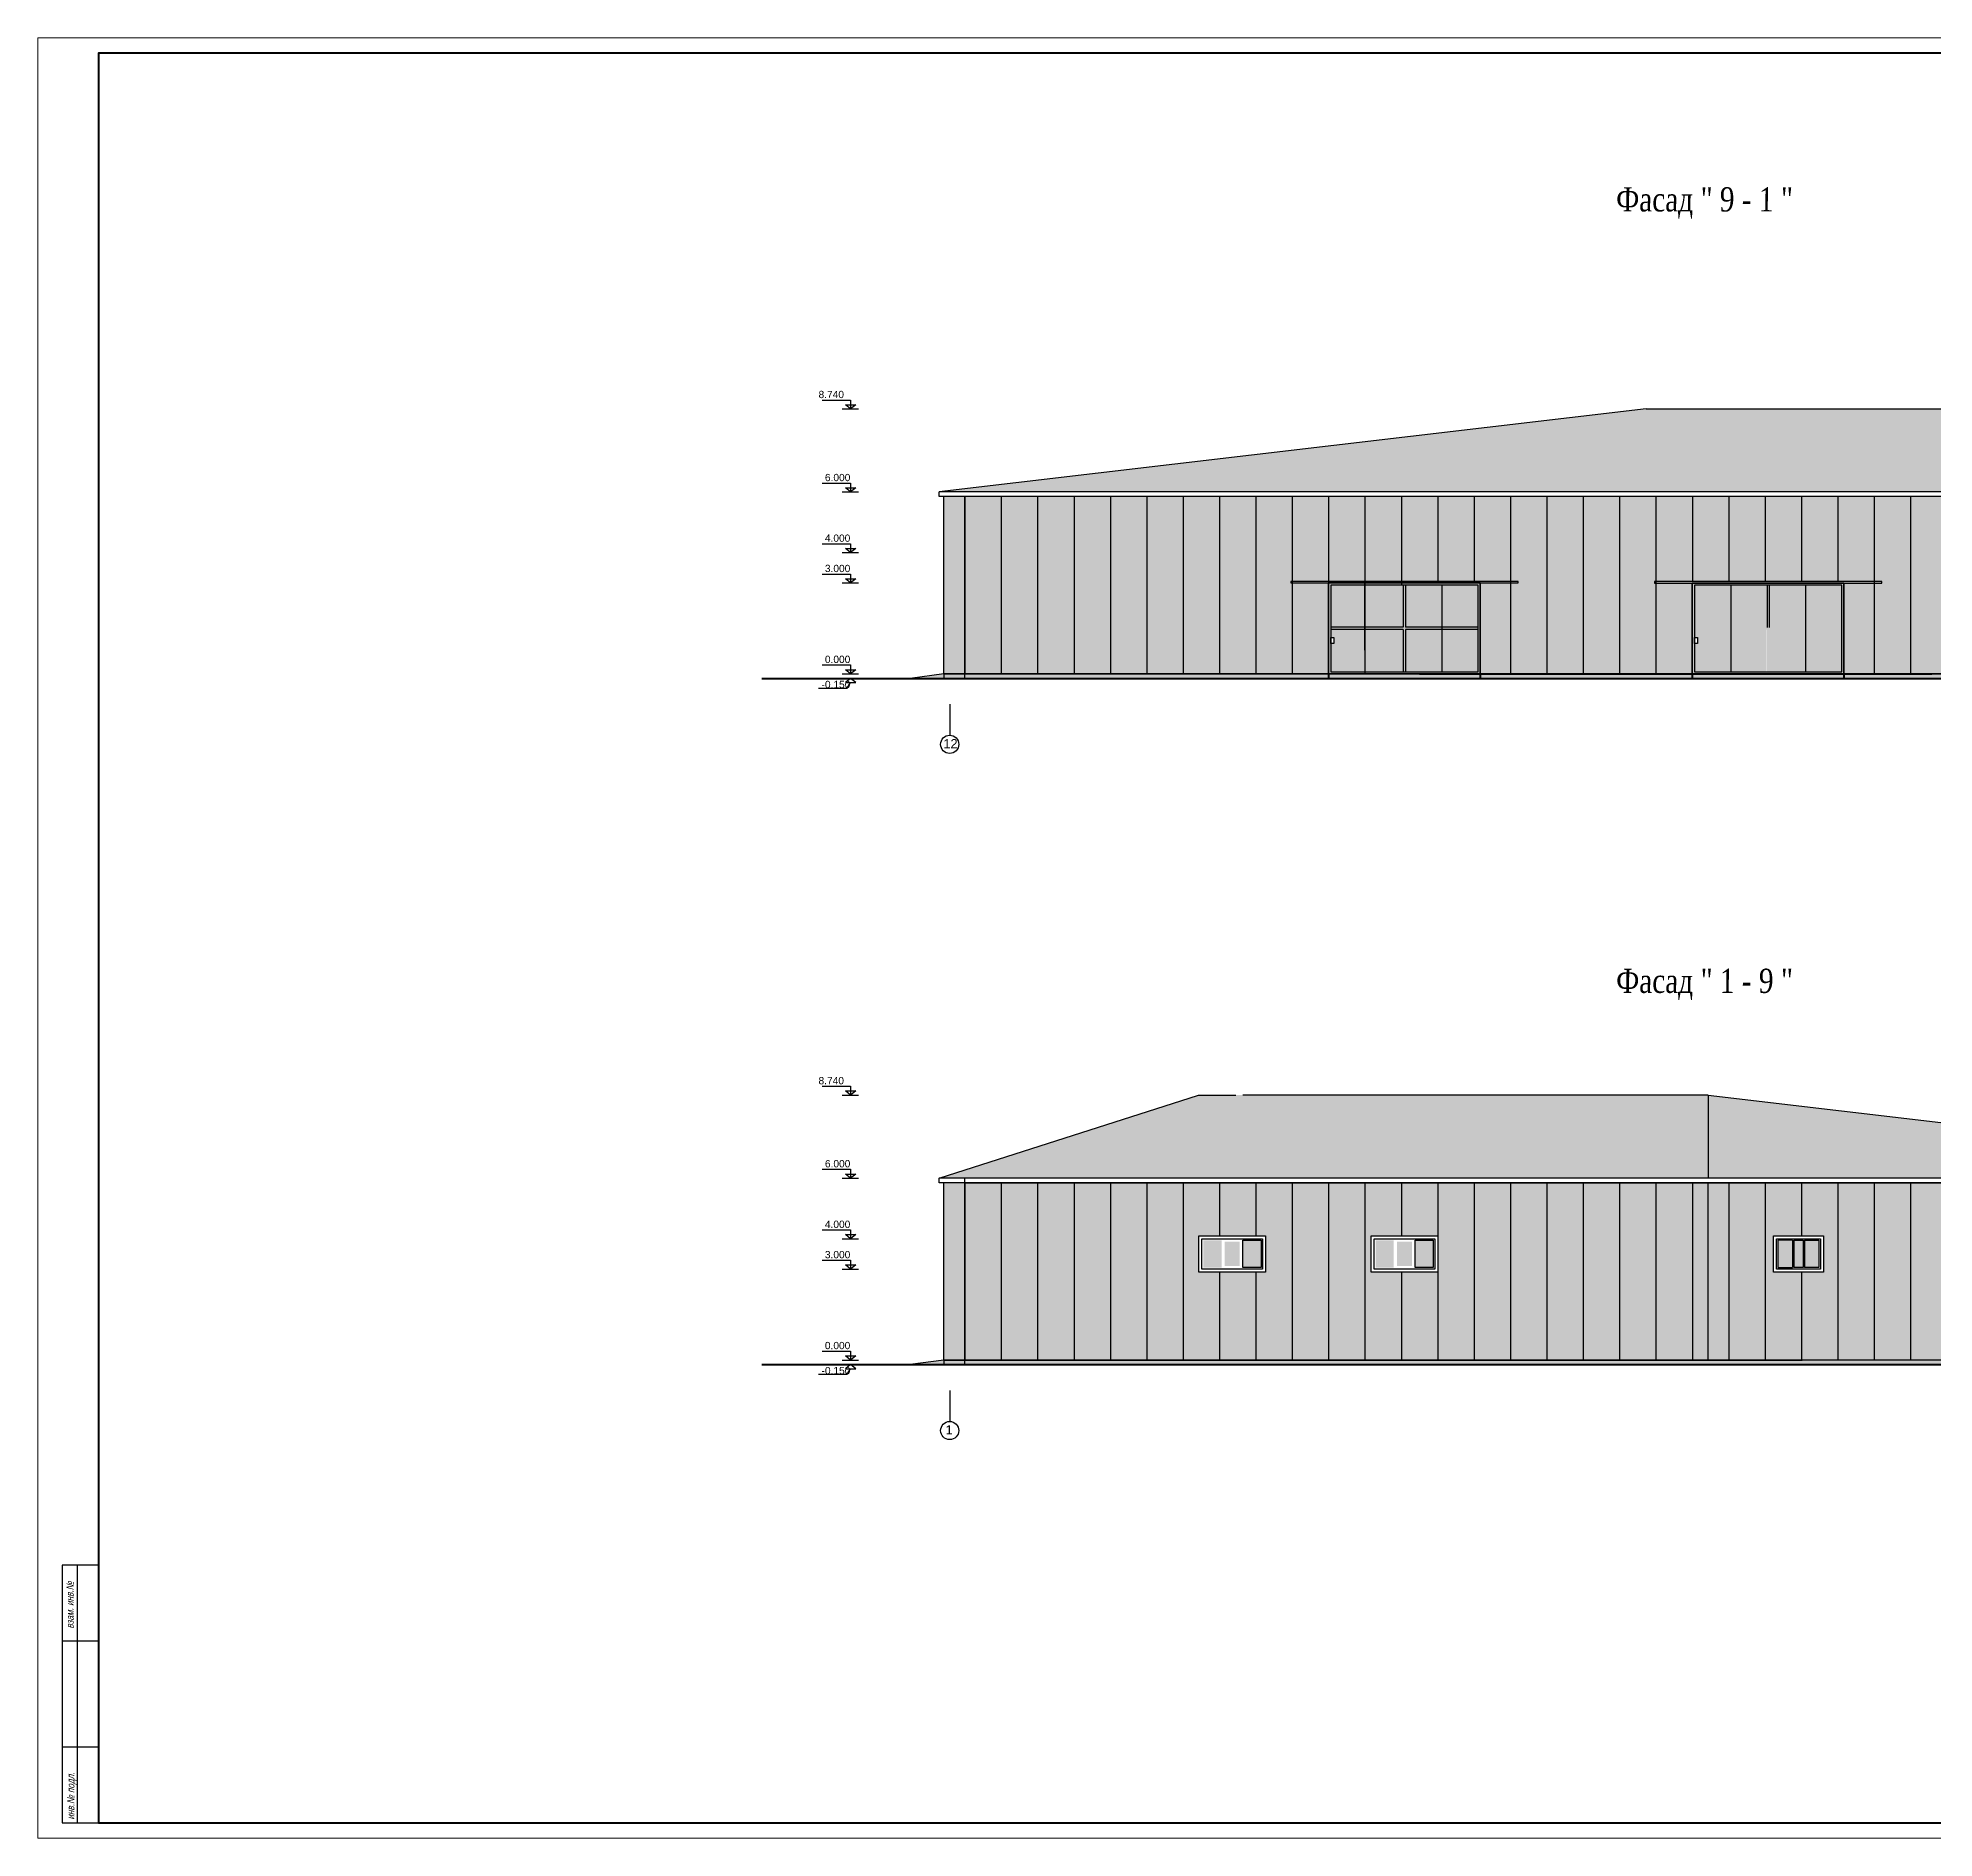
# Model space of a CAD drawing. Header units: millimetres. Extents: x 72928 to 1386960, y 320086 to 445536.
# Drawn here: x 1187449 to 1250007, y 367986 to 427386 of the extents above; entities that cross this region are included whole.
import ezdxf

# ---------------------------------------------------------------- set-up
doc = ezdxf.new("R2010")
doc.units = ezdxf.units.MM
doc.layers.add('ђЂЊЉЂ', color=7, linetype='Continuous')
doc.styles.add('Fayz', font='times.ttf', dxfattribs={"width": 0.8, "oblique": 1})
doc.styles.add('ira', font='arial.ttf', dxfattribs={"height": 3})
pattern_1 = [(0, (-1151703.137, -504128.175), (0, 6.985), [5.08, -1.905]), (90, (-1151703.137, -504128.175), (-6.985, 4e-16), [5.08, -1.905])]
pattern_2 = [(0, (-1163703.137, -504125.175), (0, 6.985), [5.08, -1.905]), (90, (-1163703.137, -504125.175), (-6.985, 4e-16), [5.08, -1.905])]

msp = doc.modelspace()

# ---------------------------------------------------------------- hatches: boundary and pattern name
at = {"true_color": 0x422c14}
h = msp.add_hatch(color=29, dxfattribs=at)
h.dxf.hatch_style = 1
h.set_gradient(color1=(91, 91, 91), color2=(173, 173, 173), name='INVCURVED')
h.paths.add_polyline_path([(1240511.4, 415143.2), (1257322.3, 415143.2), (1258950.3, 414622), (1263406.8, 413195.2), (1265881.4, 412402.9), (1217181.6, 412402.9), (1227630.8, 413630.2)])
at = {"ltscale": 0.2, "true_color": 0x000000}
h = msp.add_hatch(dxfattribs=at)
h.set_pattern_fill('AR-B88', color=18, scale=2, angle=90)
h.set_pattern_definition([(90, (-628721102728.7, -821760327265.9), (-406.4, 2e-14), []), (180, (-628721102728.72, -821760327265.9), (-406.4, -203.2), [406.4, -406.4])])
h.paths.add_polyline_path([(1257322.3, 415143.2), (1259340.4, 414497.1), (1263004.8, 413323.9), (1265881.4, 412402.9), (1217181.6, 412402.9), (1226422.2, 413488.3), (1240511.4, 415143.2), (1240511.4, 415143.2)])
h = msp.add_hatch(color=254)
h.dxf.hatch_style = 1
h.paths.add_polyline_path([(1218031.6, 411215), (1218031.6, 412252.7), (1217331.6, 412252.7), (1217331.6, 406402.7), (1218031.6, 406402.7)])
h = msp.add_hatch(color=254)
h.dxf.hatch_style = 1
h.paths.add_polyline_path([(1265031.4, 412252.9), (1218031.6, 412252.7), (1218031.6, 406402.7), (1230031.4, 406402.7), (1230031.4, 409402.7), (1235031.4, 409402.7), (1235031.4, 406399.6), (1242031.4, 406402.7), (1242031.4, 409399.7), (1247031.4, 409399.7), (1247031.4, 406402.7), (1254031.4, 406402.7), (1254031.4, 409402.7), (1259031.4, 409402.7), (1259031.4, 406402.7), (1265031.4, 406402.9)])
at = {"true_color": 0x000000}
h = msp.add_hatch(color=18, dxfattribs=at)
h.dxf.hatch_style = 1
h.paths.add_polyline_path([(1236281.4, 409452.9), (1228781.4, 409452.9), (1228781.4, 409402.9), (1233781.4, 409402.9), (1236281.4, 409402.9)])
at = {"lineweight": 30}
h = msp.add_hatch(dxfattribs=at)
h.set_pattern_fill('ANGLE', color=252)
h.set_pattern_definition(pattern_2)
h.paths.add_polyline_path([(1235031.4, 409402.9), (1230031.4, 409402.9), (1230031.4, 406402.9), (1235031.4, 406402.9)])
h.paths.add_polyline_path([(1232566.4, 409332.9), (1234961.4, 409332.9), (1234961.4, 406472.9), (1232566.4, 406472.9), (1230101.4, 406472.9), (1230101.4, 409332.9)], flags=16)
h.paths.add_polyline_path([(1230201.4, 407602.9), (1230201.4, 407402.9), (1230101.4, 407402.9), (1230101.4, 407602.9)], flags=0)
at = {"true_color": 0x011847}
h = msp.add_hatch(color=168, dxfattribs=at)
h.dxf.hatch_style = 1
h.paths.add_polyline_path([(1232496.4, 409332.9), (1230101.4, 409332.9), (1230101.4, 407937.9), (1232496.4, 407937.9)])
h.paths.add_polyline_path([(1234961.4, 409332.9), (1232566.4, 409332.9), (1232566.4, 407937.9), (1234961.4, 407937.9)])
h.paths.add_polyline_path([(1234961.4, 407867.9), (1232566.4, 407867.9), (1232566.4, 406472.9), (1234961.4, 406472.9)])
h.paths.add_polyline_path([(1232496.4, 407867.9), (1230101.4, 407867.9), (1230101.4, 407602.9), (1230201.4, 407602.9), (1230201.4, 407402.9), (1230101.4, 407402.9), (1230101.4, 406472.9), (1232496.4, 406472.9)])
at = {"lineweight": 30}
h = msp.add_hatch(dxfattribs=at)
h.set_pattern_fill('ANGLE', color=252)
h.set_pattern_definition(pattern_2)
h.paths.add_polyline_path([(1234961.4, 407937.9), (1232566.4, 407937.9), (1232566.4, 409332.9), (1232496.4, 409332.9), (1232496.4, 407937.9), (1230101.4, 407937.9), (1230101.4, 407867.9), (1232496.4, 407867.9), (1232496.4, 406472.9), (1232566.4, 406472.9), (1232566.4, 407867.9), (1234961.4, 407867.9)])
at = {"true_color": 0x000000}
h = msp.add_hatch(color=18, dxfattribs=at)
h.dxf.hatch_style = 1
h.paths.add_polyline_path([(1248281.4, 409449.9), (1240781.4, 409449.9), (1240781.4, 409399.9), (1245781.4, 409399.9), (1248281.4, 409399.9)])
h = msp.add_hatch(color=18, dxfattribs=at)
h.dxf.hatch_style = 1
h.paths.add_polyline_path([(1248281.4, 409449.9), (1240781.4, 409449.9), (1240781.4, 409399.9), (1245781.4, 409399.9), (1248281.4, 409399.9)])
at = {"lineweight": 30}
h = msp.add_hatch(dxfattribs=at)
h.set_pattern_fill('ANGLE', color=252)
h.set_pattern_definition(pattern_1)
h.paths.add_polyline_path([(1247031.4, 409399.9), (1242031.4, 409399.9), (1242031.4, 406399.9), (1247031.4, 406399.9)])
h.paths.add_polyline_path([(1244566.4, 409329.9), (1246961.4, 409329.9), (1246961.4, 406469.9), (1244566.4, 406469.9), (1242101.4, 406469.9), (1242101.4, 409329.9)], flags=16)
h.paths.add_polyline_path([(1242201.4, 407599.9), (1242201.4, 407399.9), (1242101.4, 407399.9), (1242101.4, 407599.9)], flags=0)
at = {"true_color": 0x011847}
h = msp.add_hatch(color=168, dxfattribs=at)
h.dxf.hatch_style = 1
h.paths.add_polyline_path([(1244485.4, 409331.8), (1242090.4, 409331.8), (1242090.4, 407936.8), (1244485.4, 407936.8)])
h.paths.add_polyline_path([(1246950.4, 409331.8), (1244555.4, 409331.8), (1244555.4, 407936.8), (1246950.4, 407936.8)])
h.paths.add_polyline_path([(1246950.4, 407866.8), (1244555.4, 407866.8), (1244555.4, 406471.8), (1246950.4, 406471.8)])
h.paths.add_polyline_path([(1244485.4, 407866.8), (1242090.4, 407866.8), (1242090.4, 407601.8), (1242190.4, 407601.8), (1242190.4, 407401.8), (1242090.4, 407401.8), (1242090.4, 406471.8), (1244485.4, 406471.8)])
at = {"lineweight": 30}
h = msp.add_hatch(dxfattribs=at)
h.set_pattern_fill('ANGLE', color=252)
h.set_pattern_definition(pattern_1)
h.paths.add_polyline_path([(1246961.4, 407934.9), (1244566.4, 407934.9), (1244566.4, 409329.9), (1244496.4, 409329.9), (1244496.4, 407934.9), (1242101.4, 407934.9), (1242101.4, 407864.9), (1244496.4, 407864.9), (1244496.4, 406469.9), (1244566.4, 406469.9), (1244566.4, 407864.9), (1246961.4, 407864.9)])
h = msp.add_hatch(color=253)
h.dxf.hatch_style = 1
h.paths.add_polyline_path([(1265731.5, 406393.2), (1219931.6, 406399.9), (1217331.6, 406402.9), (1216781.6, 406327.9), (1216231.6, 406252.9), (1217331.6, 406252.9), (1266832.3, 406252.9)])
at = {"linetype": 'ByBlock', "true_color": 0x000000}
h = msp.add_hatch(dxfattribs=at)
h.set_pattern_fill('AR-CONC', color=18)
h.set_pattern_definition([(50, (-189043.38, -236343.47), (182.184669, -15.939086), [19.05, -209.55]), (355, (-189043.38, -236343.47), (-35.243421, 191.056845), [15.24, -167.640584]), (100.451445, (-189028.2, -236344.8), (146.941247, 175.117752), [16.190009, -178.090245]), (46.1842, (-189043.38, -236292.67), (271.07904, -42.042328), [28.575, -314.325]), (96.635558, (-189020.8, -236296.17), (237.404134, 247.426125), [24.285023, -267.13561]), (351.184151, (-189043.38, -236292.67), (237.404134, 247.426125), [22.859967, -251.45973]), (21, (-189017.98, -236305.37), (151.614391, -102.265198), [19.05, -209.55]), (326, (-189017.98, -236305.37), (61.802028, 184.187966), [15.24, -167.64]), (71.451445, (-189005.35, -236313.89), (213.41642, 81.922769), [16.190009, -178.089938]), (37.5, (-189043.383, -236343.47), (3.0886033, 84.555039), [0, -165.608, 0, -170.18, 0, -168.275]), (7.5, (-189043.38, -236343.47), (66.8196625, 100.180575), [0, -97.028, 0, -161.798, 0, -64.135]), (327.5, (-189100.025, -236343.47), (135.5905952, -5.728744), [0, -63.5, 0, -198.12, 0, -262.89]), (317.5, (-189125.43, -236343.47), (148.129181, 25.426491), [0, -82.55, 0, -131.572, 0, -186.69])])
h.paths.add_polyline_path([(1265731.4, 406402.9), (1219931.6, 406402.9), (1217331.6, 406402.9), (1216609.5, 406304.4), (1216231.6, 406252.9), (1217331.6, 406252.9), (1265731.4, 406252.9), (1266832.3, 406252.9)])
at = {"true_color": 0x422c14}
h = msp.add_hatch(color=29, dxfattribs=at)
h.dxf.hatch_style = 1
h.set_gradient(color1=(91, 91, 91), color2=(173, 173, 173), name='INVCURVED')
h.paths.add_polyline_path([(1242551.6, 392501.4), (1225740.7, 392501.4), (1224112.7, 391980.2), (1219656.2, 390553.4), (1217181.6, 389761.1), (1265881.4, 389761.1), (1255432.2, 390988.5)])
at = {"ltscale": 0.2, "true_color": 0x000000}
h = msp.add_hatch(dxfattribs=at)
h.set_pattern_fill('AR-B88', color=18, scale=2, angle=90)
h.set_pattern_definition([(90, (-628721042328.57, -821760349907.65), (-406.4, 2e-14), []), (180, (-628721042328.57, -821760349907.65), (-406.4, -203.2), [406.4, -406.4])])
h.paths.add_polyline_path([(1225740.7, 392501.4), (1223722.6, 391855.3), (1220058.2, 390682.1), (1217181.6, 389761.1), (1265881.4, 389761.1), (1256640.8, 390846.5), (1242551.6, 392501.4), (1242551.6, 392501.4)])
h = msp.add_hatch(color=254)
h.dxf.hatch_style = 1
h.paths.add_polyline_path([(1218031.6, 388723.3), (1218031.6, 389611.1), (1217331.6, 389611.1), (1217331.6, 383761.1), (1218031.6, 383761.1)])
h = msp.add_hatch(color=254)
h.dxf.hatch_style = 1
h.paths.add_polyline_path([(1242551.6, 389611.1), (1218031.6, 389611.1), (1218031.6, 383761.1), (1242551.6, 383761.1)])
h.paths.add_polyline_path([(1233631.6, 386661.1), (1231433.1, 386661.1), (1231433.1, 387861.1), (1233631.6, 387861.1)], flags=16)
h.paths.add_polyline_path([(1227951.6, 386661.1), (1225751.6, 386661.1), (1225751.6, 387861.1), (1227951.6, 387861.1)], flags=16)
h = msp.add_hatch(color=254)
h.dxf.hatch_style = 1
h.paths.add_polyline_path([(1265030.2, 389611.1), (1242550.4, 389611.1), (1242550.4, 383761.1), (1250398.2, 383761.1), (1250398.2, 385860.1), (1251123.3, 385860.1), (1251123.3, 383761.1), (1265030.2, 383761.1)])
h.paths.add_polyline_path([(1246358.7, 386661.1), (1244706.5, 386661.1), (1244706.5, 387861.1), (1246358.7, 387861.1)], flags=16)
h.paths.add_polyline_path([(1256317.2, 387861.1), (1257969.4, 387861.1), (1257969.4, 386661.1), (1256317.2, 386661.1)], flags=16)
h.paths.add_polyline_path([(1261886.3, 387861.1), (1263538.5, 387861.1), (1263538.5, 386661.1), (1261886.3, 386661.1)], flags=16)
at = {"linetype": 'ByBlock'}
h = msp.add_hatch(color=256, dxfattribs=at)
h.set_gradient(color1=(125, 180, 197), color2=(213, 231, 236), one_color=1, tint=0.88, name='HEMISPHERICAL')
h.paths.add_polyline_path([(1227201.6, 387711.1), (1227801.6, 387711.1), (1227801.6, 386811.1), (1227201.6, 386811.1)])
h.paths.add_polyline_path([(1226601.6, 387661.1), (1227101.6, 387661.1), (1227101.6, 386861.1), (1226601.6, 386861.1)])
h.paths.add_polyline_path([(1225901.6, 387711.1), (1226501.6, 387711.1), (1226501.6, 386811.1), (1225901.6, 386811.1)])
h = msp.add_hatch(color=256, dxfattribs=at)
h.set_gradient(color1=(125, 180, 197), color2=(213, 231, 236), one_color=1, tint=0.88, name='HEMISPHERICAL')
h.paths.add_polyline_path([(1232883.1, 387711.1), (1233483.1, 387711.1), (1233483.1, 386811.1), (1232883.1, 386811.1)])
h.paths.add_polyline_path([(1232283.1, 387661.1), (1232783.1, 387661.1), (1232783.1, 386861.1), (1232283.1, 386861.1)])
h.paths.add_polyline_path([(1231583.1, 387711.1), (1232183.1, 387711.1), (1232183.1, 386811.1), (1231583.1, 386811.1)])
h = msp.add_hatch(color=256, dxfattribs=at)
h.set_gradient(color1=(125, 180, 197), color2=(213, 231, 236), one_color=1, tint=0.88, name='HEMISPHERICAL')
h.paths.add_polyline_path([(1246209.9, 387711.1), (1245733.8, 387711.1), (1245733.8, 386811.1), (1246209.9, 386811.1)])
h.paths.add_polyline_path([(1245683.8, 387711.1), (1245383.8, 387711.1), (1245383.8, 386811.1), (1245683.8, 386811.1)])
h.paths.add_polyline_path([(1245333.8, 387711.1), (1244857.7, 387711.1), (1244857.7, 386811.1), (1245333.8, 386811.1)])
h = msp.add_hatch(color=253)
h.dxf.hatch_style = 1
h.paths.add_polyline_path([(1265731.5, 383757.9), (1219931.6, 383764.6), (1217331.6, 383761.1), (1216781.6, 383686.1), (1216231.6, 383611.1), (1217331.6, 383611.1), (1266832.3, 383611.1)])
at = {"linetype": 'ByBlock', "true_color": 0x000000}
h = msp.add_hatch(dxfattribs=at)
h.set_pattern_fill('AR-CONC', color=18)
h.set_pattern_definition([(50, (-189043.38, -258985.23), (182.184669, -15.939086), [19.05, -209.55]), (355, (-189043.38, -258985.23), (-35.243421, 191.056845), [15.24, -167.640584]), (100.451445, (-189028.2, -258986.56), (146.941247, 175.117752), [16.190009, -178.090245]), (46.1842, (-189043.38, -258934.43), (271.07904, -42.042328), [28.575, -314.325]), (96.635558, (-189020.8, -258937.93), (237.404134, 247.426125), [24.285023, -267.13561]), (351.184151, (-189043.38, -258934.43), (237.404134, 247.426125), [22.859967, -251.45973]), (21, (-189017.98, -258947.13), (151.614391, -102.265198), [19.05, -209.55]), (326, (-189017.98, -258947.13), (61.802028, 184.187966), [15.24, -167.64]), (71.451445, (-189005.35, -258955.65), (213.41642, 81.922769), [16.190009, -178.089938]), (37.5, (-189043.383, -258985.23), (3.0886033, 84.555039), [0, -165.608, 0, -170.18, 0, -168.275]), (7.5, (-189043.38, -258985.23), (66.8196625, 100.180575), [0, -97.028, 0, -161.798, 0, -64.135]), (327.5, (-189100.025, -258985.23), (135.5905952, -5.728744), [0, -63.5, 0, -198.12, 0, -262.89]), (317.5, (-189125.43, -258985.23), (148.129181, 25.426491), [0, -82.55, 0, -131.572, 0, -186.69])])
h.paths.add_polyline_path([(1265731.4, 383761.1), (1219931.6, 383761.1), (1217331.6, 383761.1), (1216609.5, 383662.6), (1216231.6, 383611.1), (1217331.6, 383611.1), (1265731.4, 383611.1), (1266832.3, 383611.1)])

# ---------------------------------------------------------------- linework, layer by layer
at = {"lineweight": 30}
for p, q in [((1213988.1, 415143.2), (1214526.9, 415143.2)), ((1213988.1, 412402.9), (1214526.9, 412402.9)), ((1213988.1, 410402.9), (1214526.9, 410402.9)), ((1213988.1, 409402.9), (1214526.9, 409402.9)), ((1213988.1, 406402.9), (1214526.9, 406402.9)), ((1213988.1, 406252.9), (1214526.9, 406252.9)), ((1217331.6, 406402.9), (1216231.6, 406252.9)), ((1265731.4, 406402.9), (1217331.6, 406402.9)), ((1219531.6, 406402.9), (1258931.4, 406402.9)), ((1213988.1, 392501.4), (1214526.9, 392501.4)), ((1213988.1, 389761.1), (1214526.9, 389761.1)), ((1213988.1, 387761.1), (1214526.9, 387761.1)), ((1213988.1, 386761.1), (1214526.9, 386761.1)), ((1213988.1, 383761.1), (1214526.9, 383761.1)), ((1213988.1, 383611.1), (1214526.9, 383611.1)), ((1217331.6, 383761.1), (1216231.6, 383611.1)), ((1265731.4, 383761.1), (1218031.6, 383761.3)), ((1188249.2, 376986.1), (1188249.2, 368486.1)), ((1189449.2, 376986.1), (1188249.2, 376986.1)), ((1188749.2, 376986.1), (1188749.2, 368486.1)), ((1189449.2, 374486.1), (1188249.2, 374486.1)), ((1188749.2, 370986.1), (1188249.2, 370986.1)), ((1189449.2, 370986.1), (1188749.2, 370986.1)), ((1188249.2, 368486.1), (1189449.2, 368486.1))]:
    msp.add_line(p, q, dxfattribs=at)
for p, q in [((1240511.4, 415143.2), (1217181.6, 412402.9)), ((1240511.4, 415143.2), (1255861.4, 415143.2)), ((1265881.4, 412402.9), (1217181.6, 412402.9)), ((1217181.6, 412252.9), (1217181.6, 412402.9)), ((1265731.4, 412252.9), (1217181.6, 412252.9)), ((1265881.4, 412252.9), (1217181.6, 412252.9)), ((1217331.6, 406402.9), (1217331.6, 412252.9)), ((1218031.6, 406402.9), (1218031.6, 412252.9)), ((1231231.4, 407186.8), (1231231.4, 409402.9)), ((1231231.4, 409401.1), (1231231.4, 409394.1)), ((1231231.4, 409401.1), (1231231.4, 406402.9)), ((1231231.4, 409387.1), (1231231.4, 409359.2)), ((1231231.4, 409352.2), (1231231.4, 409289.3)), ((1231231.4, 409282.3), (1231231.4, 409149.6)), ((1231231.4, 409142.6), (1231231.4, 408870.2)), ((1232431.4, 409401.1), (1232431.4, 409394.1)), ((1232431.4, 409387.1), (1232431.4, 409359.2)), ((1232496.4, 409332.9), (1232496.4, 407937.9)), ((1232566.4, 409332.9), (1232566.4, 407937.9)), ((1233763.9, 409332.9), (1233763.9, 406472.9)), ((1243298.9, 409329.9), (1243298.9, 406469.9)), ((1244496.4, 409329.9), (1244496.4, 407934.9)), ((1244566.4, 409329.9), (1244566.4, 407934.9)), ((1245763.9, 409329.9), (1245763.9, 406469.9)), ((1231231.4, 408863.2), (1231231.4, 408311.4)), ((1232496.4, 407937.9), (1230101.4, 407937.9)), ((1231231.4, 408304.4), (1231231.4, 407193.8)), ((1234961.4, 407937.9), (1232566.4, 407937.9)), ((1232496.4, 407867.9), (1230101.4, 407867.9)), ((1232496.4, 407867.9), (1232496.4, 406472.9)), ((1232566.4, 407867.9), (1232566.4, 406472.9)), ((1234961.4, 407867.9), (1232566.4, 407867.9)), ((1230031.4, 406402.9), (1217331.4, 406402.9)), ((1217331.6, 406402.9), (1258431.4, 406402.9)), ((1242031.4, 406402.9), (1235031.4, 406402.9)), ((1254031.4, 406402.9), (1247031.4, 406402.9)), ((1217531.6, 405398.7), (1217531.6, 404375.4)), ((1217181.6, 389761.1), (1225740.7, 392501.4)), ((1225740.7, 392501.4), (1225751.4, 392501.4)), ((1225751.4, 392501.4), (1225751.6, 392501.4)), ((1225751.6, 392501.4), (1225851.6, 392501.4)), ((1225851.6, 392501.4), (1226157.8, 392501.4)), ((1226157.8, 392501.4), (1226564.2, 392501.4)), ((1226564.2, 392501.4), (1226970.6, 392501.4)), ((1242551.6, 392501.4), (1227201.6, 392501.4)), ((1242551.6, 392501.4), (1265881.4, 389761.1)), ((1265881.4, 389761.1), (1217181.6, 389761.1)), ((1217181.6, 389611.1), (1217181.6, 389761.1)), ((1265731.4, 389611.1), (1217181.6, 389611.1)), ((1265881.4, 389611.1), (1217181.6, 389611.1)), ((1217331.6, 383761.1), (1217331.6, 389611.1)), ((1218031.6, 383761.1), (1218031.6, 389611.1)), ((1245333.8, 387711.1), (1245333.8, 386811.1)), ((1245383.8, 387711.1), (1245383.8, 386811.1)), ((1245383.8, 387711.1), (1245683.8, 387711.1)), ((1245683.8, 387711.1), (1245683.8, 386811.1)), ((1245733.8, 387711.1), (1245733.8, 386811.1)), ((1217331.6, 383761.1), (1242551.6, 383761.1)), ((1217331.6, 383761.1), (1225851.6, 383761.1)), ((1242551.6, 383761.1), (1245660.6, 383761.1)), ((1242551.6, 383761.1), (1245660.6, 383761.1)), ((1242551.6, 383761.1), (1245660.6, 383761.1)), ((1217531.6, 382756.9), (1217531.6, 381733.6))]:
    msp.add_line(p, q)
at = {"color": 18, "true_color": 0x000000}
for p, q in [((1218031.6, 406402.9), (1218031.6, 412252.9)), ((1218031.6, 412252.9), (1218031.6, 406402.7)), ((1219231.6, 412252.9), (1219231.6, 406402.9)), ((1220431.6, 412252.9), (1220431.6, 406402.9)), ((1221631.6, 412252.9), (1221631.6, 406402.9)), ((1222831.6, 412252.9), (1222831.6, 406402.9)), ((1224031.6, 412252.9), (1224031.6, 406402.9)), ((1225231.6, 412252.9), (1225231.6, 406402.9)), ((1226431.6, 412252.9), (1226431.6, 406402.9)), ((1227631.6, 412252.9), (1227631.6, 406402.9)), ((1228831.6, 412252.9), (1228831.6, 406402.9)), ((1230031.6, 412252.9), (1230031.6, 409452.9)), ((1231231.6, 412252.9), (1231231.6, 409452.9)), ((1232431.6, 412252.9), (1232431.6, 409452.9)), ((1233631.6, 412252.9), (1233631.6, 409452.9)), ((1234831.6, 412252.9), (1234831.6, 409452.9)), ((1236031.6, 412252.9), (1236031.6, 409452.9)), ((1237231.6, 412252.9), (1237231.6, 406402.9)), ((1238431.6, 412252.9), (1238431.6, 406402.9)), ((1239631.6, 412252.9), (1239631.6, 406402.9)), ((1240831.6, 412252.9), (1240831.6, 406402.9)), ((1242031.6, 412252.9), (1242031.6, 409452.9)), ((1243231.6, 412252.9), (1243231.6, 409452.9)), ((1244431.6, 412252.9), (1244431.6, 409452.9)), ((1245631.6, 412252.9), (1245631.6, 409452.9)), ((1246831.6, 412252.9), (1246831.6, 409452.9)), ((1248031.6, 412252.9), (1248031.6, 409452.9)), ((1249231.6, 412252.9), (1249231.6, 409452.9)), ((1230031.6, 409452.9), (1230031.6, 406403)), ((1236031.6, 409452.9), (1236031.6, 406403)), ((1248031.6, 409452.9), (1248031.6, 406403)), ((1249231.6, 409452.9), (1249231.6, 406403)), ((1218031.6, 389611.1), (1218031.6, 386811.1)), ((1218031.6, 383761.3), (1218031.6, 389611.1)), ((1219231.6, 389611.1), (1219231.6, 386811.1)), ((1220431.6, 389611.1), (1220431.6, 386661.1)), ((1221631.6, 389611.1), (1221631.6, 386811.1)), ((1222831.6, 389611.1), (1222831.6, 386811.1)), ((1224031.6, 389611.1), (1224031.6, 386811.1)), ((1225231.6, 389611.1), (1225231.6, 386811.1)), ((1226431.6, 389611.1), (1226431.6, 387861.1)), ((1227631.6, 389611.1), (1227631.6, 387861.1)), ((1228831.6, 389611.1), (1228831.6, 386811.1)), ((1230031.6, 389611.1), (1230031.6, 386811.1)), ((1231231.6, 389611.1), (1231231.6, 386811.1)), ((1232431.6, 389611.1), (1232431.6, 387861.1)), ((1233631.6, 389611.1), (1233631.6, 386661.1)), ((1234831.6, 389611.1), (1234831.6, 386811.1)), ((1236031.6, 389611.1), (1236031.6, 386811.1)), ((1237231.6, 389611.1), (1237231.6, 386811.1)), ((1238431.6, 389611.1), (1238431.6, 386661.1)), ((1239631.6, 389611.1), (1239631.6, 386661.1)), ((1240831.6, 389611.1), (1240831.6, 386811.1)), ((1242031.6, 389611.1), (1242031.6, 386811.1)), ((1243231.6, 389611.1), (1243231.6, 386811.1)), ((1244431.6, 389611.1), (1244431.6, 386811.1)), ((1245631.6, 389611.1), (1245631.6, 387861.1)), ((1246831.6, 389611.1), (1246831.6, 383761.3)), ((1248031.6, 389611.1), (1248031.6, 386811.1)), ((1249231.6, 389611.1), (1249231.6, 386811.1)), ((1218031.6, 386811.1), (1218031.6, 383761.2)), ((1219231.6, 386811.1), (1219231.6, 383761.2)), ((1220431.6, 386661.1), (1220431.6, 383761.2)), ((1221631.6, 386811.1), (1221631.6, 383761.2)), ((1222831.6, 386811.1), (1222831.6, 383761.2)), ((1224031.6, 386811.1), (1224031.6, 383761.2)), ((1225231.6, 386811.1), (1225231.6, 383761.2)), ((1226431.6, 386661.1), (1226431.6, 383761.2)), ((1227631.6, 386661.1), (1227631.6, 383761.2)), ((1228831.6, 386811.1), (1228831.6, 383761.2)), ((1230031.6, 386811.1), (1230031.6, 383761.2)), ((1231231.6, 386811.1), (1231231.6, 383761.2)), ((1232431.6, 386661.1), (1232431.6, 383761.2)), ((1233631.6, 386661.1), (1233631.6, 383761.2)), ((1234831.6, 386811.1), (1234831.6, 383761.2)), ((1236031.6, 386811.1), (1236031.6, 383761.2)), ((1237231.6, 386811.1), (1237231.6, 383761.2)), ((1238431.6, 386661.1), (1238431.6, 383761.2)), ((1239631.6, 386661.1), (1239631.6, 383761.2)), ((1240831.6, 386811.1), (1240831.6, 383761.2)), ((1242031.6, 386811.1), (1242031.6, 383761.2)), ((1243231.6, 386811.1), (1243231.6, 383761.2)), ((1244431.6, 386811.1), (1244431.6, 383761.2)), ((1245631.6, 386661.1), (1245631.6, 383761.2)), ((1248031.6, 386811.1), (1248031.6, 383761.2)), ((1249231.6, 386811.1), (1249231.6, 383761.2))]:
    msp.add_line(p, q, dxfattribs=at)
at = {"lineweight": 50}
for p, q in [((1211331.4, 406252.9), (1271731.6, 406252.9)), ((1230031.6, 406403), (1230031.6, 406253)), ((1233031.6, 406402.9), (1249931.6, 406402.9)), ((1235031.4, 406399.7), (1235031.4, 406252.7)), ((1242031.4, 406399.9), (1242031.4, 406252.9)), ((1247031.4, 406399.9), (1247031.4, 406252.9)), ((1211331.4, 383611.1), (1271731.6, 383611.1))]:
    msp.add_line(p, q, dxfattribs=at)
at = {"color": 29, "true_color": 0x422c14}
for p, q in [((1236031.6, 406402.9), (1233031.6, 406402.9)), ((1246931.6, 406399.9), (1249931.6, 406399.9))]:
    msp.add_line(p, q, dxfattribs=at)
at = {"color": 18, "ltscale": 0.2, "true_color": 0x000000}
msp.add_line((1242551.6, 392501.4), (1242551.6, 389761.1), dxfattribs=at)
at = {"color": 158, "true_color": 0x012265}
msp.add_line((1218031.6, 383911.1), (1218031.6, 389761.1), dxfattribs=at)
at = {"color": 251}
msp.add_line((1218031.6, 389611.1), (1219231.6, 389611.1), dxfattribs=at)
at = {"color": 18, "lineweight": 30, "true_color": 0x000000}
msp.add_line((1242551.6, 383761.1), (1242551.6, 389611.1), dxfattribs=at)
at = {"lineweight": 20}
msp.add_lwpolyline([(1187449.2, 367986.1), (1291549.2, 367986.1), (1291549.2, 427386.1), (1187449.2, 427386.1)], close=True, dxfattribs=at)
at = {"lineweight": 40}
msp.add_lwpolyline([(1189449.2, 368486.1), (1291049.2, 368486.1), (1291049.2, 426886.1), (1189449.2, 426886.1)], close=True, dxfattribs=at)
at = {"ltscale": 6}
for points in [[(1213319.3, 415435), (1214257.5, 415435), (1214257.5, 415143.2)], [(1214257.5, 415143.2), (1214096.6, 415279.6), (1214255.9, 415279.6), (1214429.2, 415279.6), (1214257.5, 415143.2)], [(1213319.3, 412694.7), (1214257.5, 412694.7), (1214257.5, 412402.9)], [(1214257.5, 412402.9), (1214096.6, 412539.2), (1214255.9, 412539.2), (1214429.2, 412539.2), (1214257.5, 412402.9)], [(1213319.3, 410694.7), (1214257.5, 410694.7), (1214257.5, 410402.9)], [(1214257.5, 410402.9), (1214096.6, 410539.2), (1214255.9, 410539.2), (1214429.2, 410539.2), (1214257.5, 410402.9)], [(1213319.3, 409694.7), (1214257.5, 409694.7), (1214257.5, 409402.9)], [(1214257.5, 409402.9), (1214096.6, 409539.2), (1214255.9, 409539.2), (1214429.2, 409539.2), (1214257.5, 409402.9)], [(1213319.3, 406694.7), (1214257.5, 406694.7), (1214257.5, 406402.9)], [(1213206.7, 405933.3), (1214145, 405933.3), (1214255.9, 406116.5)], [(1214257.5, 406402.9), (1214096.6, 406539.2), (1214255.9, 406539.2), (1214429.2, 406539.2), (1214257.5, 406402.9)], [(1214257.5, 406252.9), (1214096.6, 406116.5), (1214255.9, 406116.5), (1214429.2, 406116.5), (1214257.5, 406252.9)], [(1213319.3, 392793.3), (1214257.5, 392793.3), (1214257.5, 392501.4)], [(1214257.5, 392501.4), (1214096.6, 392637.8), (1214255.9, 392637.8), (1214429.2, 392637.8), (1214257.5, 392501.4)], [(1213319.3, 390052.9), (1214257.5, 390052.9), (1214257.5, 389761.1)], [(1214257.5, 389761.1), (1214096.6, 389897.5), (1214255.9, 389897.5), (1214429.2, 389897.5), (1214257.5, 389761.1)], [(1213319.3, 388052.9), (1214257.5, 388052.9), (1214257.5, 387761.1)], [(1214257.5, 387761.1), (1214096.6, 387897.5), (1214255.9, 387897.5), (1214429.2, 387897.5), (1214257.5, 387761.1)], [(1213319.3, 387052.9), (1214257.5, 387052.9), (1214257.5, 386761.1)], [(1214257.5, 386761.1), (1214096.6, 386897.5), (1214255.9, 386897.5), (1214429.2, 386897.5), (1214257.5, 386761.1)], [(1213319.3, 384052.9), (1214257.5, 384052.9), (1214257.5, 383761.1)], [(1214257.5, 383761.1), (1214096.6, 383897.5), (1214255.9, 383897.5), (1214429.2, 383897.5), (1214257.5, 383761.1)], [(1214257.5, 383611.1), (1214096.6, 383474.8), (1214255.9, 383474.8), (1214429.2, 383474.8), (1214257.5, 383611.1)], [(1213206.7, 383291.5), (1214145, 383291.5), (1214255.9, 383474.8)]]:
    msp.add_lwpolyline(points, dxfattribs=at)
for points in [[(1265031.4, 412252.9), (1218031.6, 412252.7), (1218031.6, 406402.7), (1230031.4, 406402.7), (1230031.4, 409402.7), (1235031.4, 409402.7), (1235031.4, 406399.6), (1242031.4, 406402.7), (1242031.4, 409399.7), (1247031.4, 409399.7), (1247031.4, 406402.7), (1254031.4, 406402.7), (1254031.4, 409402.7), (1259031.4, 409402.7), (1259031.4, 406402.7), (1265031.4, 406402.9), (1265031.4, 412252.9)], [(1232566.4, 409332.9), (1230101.4, 409332.9), (1230101.4, 406472.9), (1232566.4, 406472.9)], [(1232566.4, 406472.9), (1234961.4, 406472.9), (1234961.4, 409332.9), (1232566.4, 409332.9)], [(1244566.4, 409329.9), (1242101.4, 409329.9), (1242101.4, 406469.9), (1244566.4, 406469.9)], [(1244566.4, 406469.9), (1246961.4, 406469.9), (1246961.4, 409329.9), (1244566.4, 409329.9)], [(1245333.8, 387711.1), (1244857.7, 387711.1), (1244857.7, 386811.1), (1245333.8, 386811.1)], [(1245733.8, 387711.1), (1246209.9, 387711.1), (1246209.9, 386811.1), (1245733.8, 386811.1)], [(1245683.8, 386811.1), (1245383.8, 386811.1)]]:
    msp.add_lwpolyline(points)
for points in [[(1228781.4, 409402.9), (1236281.4, 409402.9), (1236281.4, 409452.9), (1228781.4, 409452.9)], [(1235031.4, 409402.9), (1230031.4, 409402.9), (1230031.4, 406402.9), (1235031.4, 406402.9)], [(1240781.4, 409399.9), (1248281.4, 409399.9), (1248281.4, 409449.9), (1240781.4, 409449.9)], [(1247031.4, 409399.9), (1242031.4, 409399.9), (1242031.4, 406399.9), (1247031.4, 406399.9)], [(1225751.6, 387861.1), (1227951.6, 387861.1), (1227951.6, 386661.1), (1225751.6, 386661.1)], [(1225751.6, 387861.1), (1227951.6, 387861.1), (1227951.6, 386661.1), (1225751.6, 386661.1)], [(1231433.1, 387861.1), (1233633.1, 387861.1), (1233633.1, 386661.1), (1231433.1, 386661.1)], [(1231433.1, 387861.1), (1233631.6, 387861.1), (1233631.6, 386661.1), (1231433.1, 386661.1)], [(1244706.5, 387861.1), (1246358.7, 387861.1), (1246358.7, 386661.1), (1244706.5, 386661.1)], [(1244707.7, 387861.1), (1246359.9, 387861.1), (1246359.9, 386661.1), (1244707.7, 386661.1)], [(1225851.6, 387761.1), (1227851.6, 387761.1), (1227851.6, 386761.1), (1225851.6, 386761.1)], [(1227201.6, 387711.1), (1227801.6, 387711.1), (1227801.6, 386811.1), (1227201.6, 386811.1)], [(1231533.1, 387761.1), (1233533.1, 387761.1), (1233533.1, 386761.1), (1231533.1, 386761.1)], [(1232883.1, 387711.1), (1233483.1, 387711.1), (1233483.1, 386811.1), (1232883.1, 386811.1)], [(1244807.7, 387761.1), (1246259.9, 387761.1), (1246259.9, 386761.1), (1244807.7, 386761.1)]]:
    msp.add_lwpolyline(points, close=True)
at = {"lineweight": 30}
for points in [[(1230201.4, 407402.9), (1230101.4, 407402.9), (1230101.4, 407602.9), (1230201.4, 407602.9)], [(1242201.4, 407402.9), (1242101.4, 407402.9), (1242101.4, 407602.9), (1242201.4, 407602.9)], [(1218031.6, 406402.9), (1217331.6, 406402.9), (1217331.6, 406252.9), (1218031.6, 406252.9)], [(1218031.6, 383761.1), (1217331.6, 383761.1), (1217331.6, 383611.1), (1218031.6, 383611.1)]]:
    msp.add_lwpolyline(points, close=True, dxfattribs=at)
at = {"color": 18, "true_color": 0x000000}
for points in [[(1218031.6, 389611.1), (1265031.4, 389611.1), (1265031.4, 383761.3), (1218031.6, 383761.3)], [(1225751.6, 387861.1), (1227951.6, 387861.1), (1227951.6, 386661.1), (1225751.6, 386661.1)], [(1231433.1, 387861.1), (1233631.6, 387861.1), (1233631.6, 386661.1), (1231433.1, 386661.1)]]:
    msp.add_lwpolyline(points, close=True, dxfattribs=at)
for centre in [(1217531.6, 404075.4), (1217531.6, 381433.6)]:
    msp.add_circle(centre, 300)

# ---------------------------------------------------------------- texts
at = {"lineweight": 20, "style": 'ira'}
for s, p in [('8.740', (1213203.7, 415500.8)), ('6.000', (1213414, 412760.5)), ('4.000', (1213412.6, 410760.5)), ('3.000', (1213412.6, 409760.5)), ('0.000', (1213412.7, 406760.5)), ('-0.150', (1213302.7, 405933.3)), ('8.740', (1213203.7, 392859.1)), ('6.000', (1213414, 390118.7)), ('4.000', (1213412.6, 388118.7)), ('3.000', (1213412.6, 387118.7)), ('0.000', (1213412.7, 384118.7)), ('-0.150', (1213302.7, 383291.5))]:
    msp.add_text(s, height=240, dxfattribs=at).set_placement(p)
at = {"lineweight": 20, "char_height": 800, "attachment_point": 1, "style": 'Fayz'}
for s, insert in [('Фасад " 9 - 1 "', (1239511.5, 422459.6)), ('Фасад " 1 - 9 "', (1239511.5, 396674.1))]:
    msp.add_mtext(s, dxfattribs=dict(at, insert=insert))
at = {"layer": 'ђЂЊЉЂ', "color": 7, "style": 'ira'}
for s, p in [('12', (1217324.5, 403949.5)), ('1', (1217395.2, 381307.7))]:
    msp.add_text(s, height=300, dxfattribs=at).set_placement(p)
at = {"layer": 'ђЂЊЉЂ', "color": 7, "linetype": 'Continuous', "lineweight": 20, "style": 'ira', "oblique": 15, "width": 0.8}
for s, p in [('взам. инв.№', (1188627.1, 374896.5)), ('инв.№ подл.', (1188653.2, 368592.7))]:
    msp.add_text(s, height=240, rotation=90, dxfattribs=at).set_placement(p)

doc.saveas('drawing.dxf')
